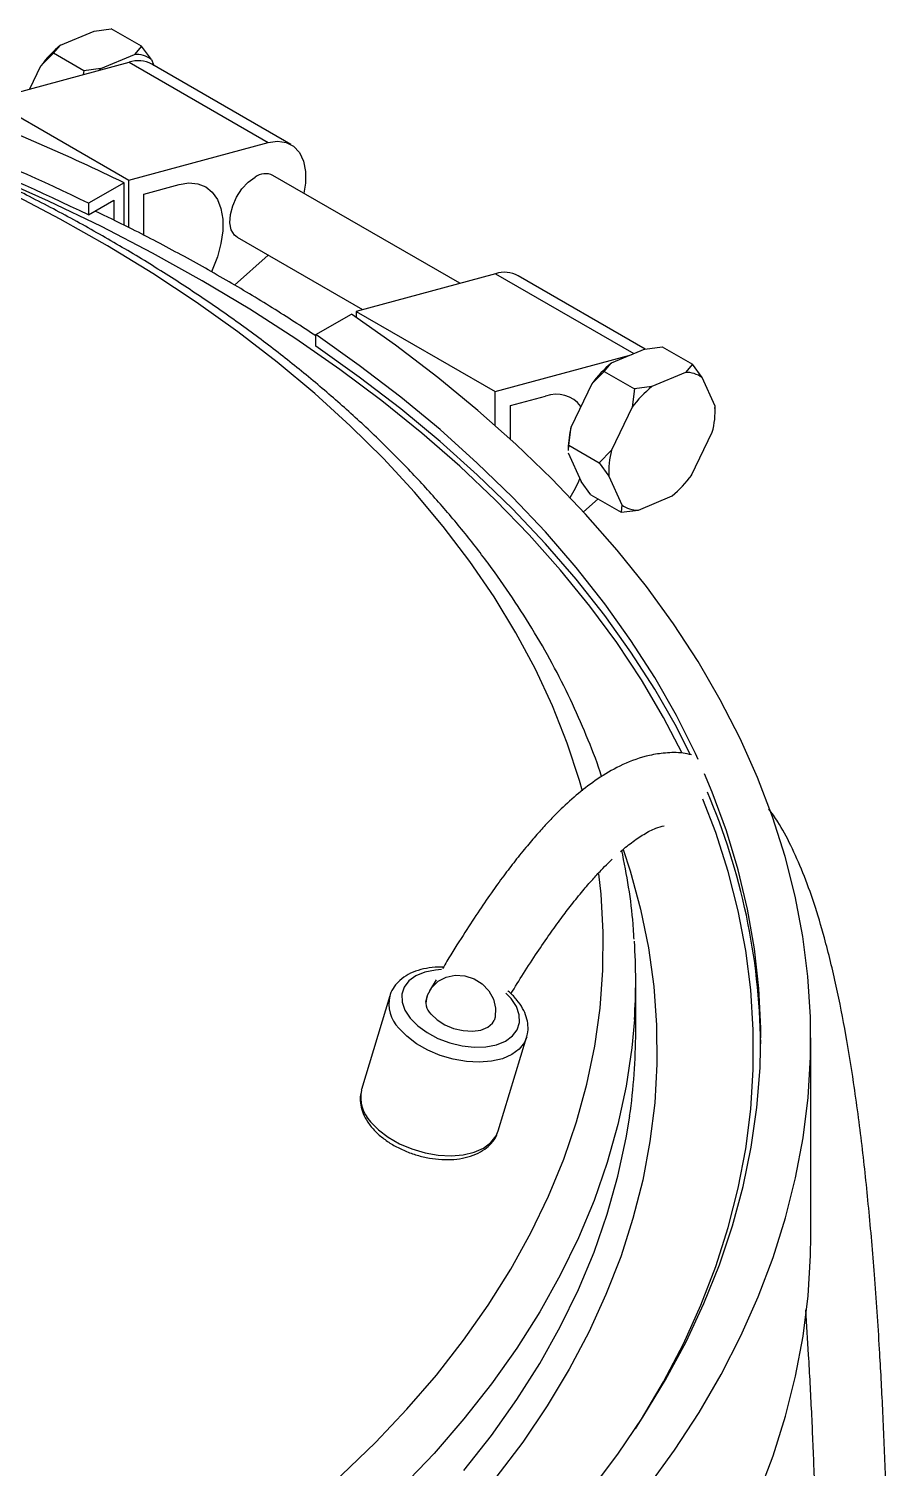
# Model space of a CAD drawing. Header units: millimetres. Extents: x 0 to 6631, y 0 to 4689.
# Drawn here: x 4772.5 to 4893.2, y 3572.3 to 3773.6 of the extents above; entities that cross this region are included whole.
import ezdxf

# ---------------------------------------------------------------- set-up
doc = ezdxf.new("R2010")
doc.units = ezdxf.units.MM
doc.header["$LTSCALE"] = 13
doc.layers.add('几何体', color=7, linetype='Continuous')

msp = doc.modelspace()

# ---------------------------------------------------------------- linework, layer by layer
at = {"layer": '几何体'}
for p, q in [((4776.95, 3771.34), (4781.65, 3773.33)), ((4781.65, 3773.33), (4784.05, 3773.64)), ((4788.29, 3771.19), (4784.05, 3773.64)), ((4774.21, 3768.45), (4775.96, 3770.21)), ((4775.96, 3770.21), (4776.95, 3771.34)), ((4780.2, 3767.76), (4775.96, 3770.21)), ((4782.6, 3768.07), (4787.3, 3770.06)), ((4788.29, 3771.19), (4787.3, 3770.06)), ((4789.66, 3769.33), (4788.29, 3771.19)), ((4767.05, 3763.7), (4786.55, 3768.97)), ((4772.65, 3765.22), (4774.21, 3768.45)), ((4782.6, 3768.07), (4780.2, 3767.76)), ((4782.6, 3768.07), (4782.3, 3767.82)), ((4786.55, 3768.97), (4806, 3757.74)), ((4789.66, 3769.33), (4790.02, 3768.52)), ((4809.18, 3757.46), (4789.73, 3768.69)), ((4780.2, 3767.76), (4780.13, 3767.24)), ((4767.05, 3763.7), (4786.5, 3752.48)), ((4786.5, 3752.48), (4806, 3757.74)), ((4785.84, 3752.1), (4780.87, 3749.23)), ((4785.84, 3746.17), (4785.84, 3752.1)), ((4786.5, 3745.84), (4786.5, 3752.48)), ((4788.62, 3750.52), (4793.56, 3751.85)), ((4832.84, 3738.03), (4806.68, 3753.13)), ((4788.62, 3744.74), (4788.62, 3750.52)), ((4780.87, 3747.6), (4784.42, 3749.65)), ((4780.87, 3749.23), (4780.87, 3747.6)), ((4784.42, 3749.65), (4784.42, 3746.86)), ((4801.68, 3744.47), (4819.21, 3734.35)), ((4806, 3741.96), (4801.28, 3737.79)), ((4837.82, 3739.37), (4818.32, 3734.11)), ((4837.82, 3739.37), (4857.19, 3728.19)), ((4858.76, 3728.84), (4841, 3739.09)), ((4812.69, 3730.86), (4817.66, 3733.73)), ((4818.32, 3734.11), (4818.32, 3733.28)), ((4818.32, 3734.11), (4837.77, 3722.88)), ((4812.69, 3729.23), (4812.69, 3730.86)), ((4837.77, 3722.88), (4856.82, 3728.03)), ((4858.72, 3728.84), (4854.02, 3726.84)), ((4858.72, 3728.84), (4861.13, 3729.15)), ((4861.13, 3729.15), (4865.37, 3726.7)), ((4851.28, 3723.95), (4853.03, 3725.71)), ((4853.03, 3725.71), (4854.02, 3726.84)), ((4853.03, 3725.71), (4857.27, 3723.27)), ((4865.37, 3726.7), (4864.38, 3725.57)), ((4866.73, 3724.84), (4865.37, 3726.7)), ((4851.28, 3723.95), (4848.39, 3717.94)), ((4864.38, 3725.57), (4859.68, 3723.58)), ((4868.54, 3720.83), (4866.73, 3724.84)), ((4837.77, 3718.15), (4837.77, 3722.88)), ((4839.89, 3720.92), (4844.83, 3722.26)), ((4857.27, 3723.27), (4856.94, 3720.69)), ((4859.68, 3723.58), (4857.27, 3723.27)), ((4839.89, 3716.25), (4839.89, 3720.92)), ((4856.94, 3720.69), (4854.05, 3714.68)), ((4868.52, 3720.52), (4868.54, 3720.83)), ((4868.56, 3720.25), (4868.56, 3720.47)), ((4848.06, 3715.37), (4848.39, 3717.94)), ((4865.26, 3711.2), (4868.15, 3717.21)), ((4847.98, 3714.9), (4847.98, 3714.68)), ((4848, 3714.33), (4849.81, 3710.31)), ((4848.02, 3714.64), (4848.06, 3715.37)), ((4848.06, 3715.37), (4852.3, 3712.92)), ((4854.05, 3714.68), (4852.3, 3712.92)), ((4852.3, 3712.92), (4853.66, 3711.06)), ((4851.17, 3708.45), (4849.81, 3710.31)), ((4853.66, 3711.06), (4855.47, 3707.04)), ((4852.18, 3707.87), (4850.14, 3706.06)), ((4851.17, 3708.45), (4855.42, 3706)), ((4857.82, 3706.31), (4862.52, 3708.31)), ((4855.47, 3707.04), (4855.42, 3706)), ((4855.42, 3706), (4857.82, 3706.31)), ((4829.5, 3640.59), (4828.6, 3639.06)), ((4857.43, 3633.28), (4857.43, 3640.51)), ((4823.02, 3638.33), (4819.07, 3625.25)), ((4838.21, 3619.46), (4842.17, 3632.54)), ((4881.93, 3604.7), (4881.93, 3632.47)), ((4819.07, 3625.25), (4819.04, 3625.14))]:
    msp.add_line(p, q, dxfattribs=at)
at = {"layer": '几何体', "flags": 128}
for points in [[(4806, 3757.74), (4807.33, 3757.93), (4808.53, 3757.75), (4809.56, 3757.21), (4810.37, 3756.32), (4810.93, 3755.13), (4811.21, 3753.69), (4811.21, 3752.04), (4811.01, 3750.63)], [(4849.97, 3666.98), (4849.55, 3668.47), (4847.85, 3673.71), (4845.8, 3678.9), (4843.41, 3684.05), (4840.68, 3689.14), (4837.62, 3694.17), (4834.23, 3699.13), (4830.51, 3704.01), (4826.48, 3708.8), (4822.13, 3713.51), (4817.48, 3718.11), (4812.52, 3722.61), (4807.28, 3726.99), (4801.74, 3731.26), (4795.93, 3735.4), (4789.85, 3739.41), (4783.51, 3743.29), (4776.92, 3747.02), (4770.09, 3750.61), (4763.03, 3754.04), (4759.92, 3755.47)], [(4863.94, 3672.32), (4861.33, 3677.31), (4858.22, 3682.57), (4854.78, 3687.76), (4851.02, 3692.87), (4846.93, 3697.91), (4842.53, 3702.85), (4837.82, 3707.69), (4832.81, 3712.44), (4827.5, 3717.07), (4821.9, 3721.59), (4816.01, 3725.99), (4809.86, 3730.26), (4803.43, 3734.4), (4796.75, 3738.4), (4789.82, 3742.25), (4782.66, 3745.96), (4775.26, 3749.51), (4767.64, 3752.91), (4762.08, 3755.23)], [(4793.56, 3751.85), (4794.91, 3752.07), (4796.16, 3751.96), (4797.26, 3751.53), (4798.18, 3750.79), (4798.9, 3749.77), (4799.39, 3748.5), (4799.64, 3747.01), (4799.64, 3745.36), (4799.39, 3743.58), (4798.9, 3741.74), (4798.18, 3739.89), (4798.08, 3739.66)], [(4801.68, 3744.47), (4801.29, 3744.78), (4800.85, 3745.51), (4800.65, 3746.49), (4800.72, 3747.64), (4801.04, 3748.87), (4801.59, 3750.1), (4802.34, 3751.23), (4803.22, 3752.18), (4804.18, 3752.89)], [(4859.1, 3569.55), (4862.86, 3574.76), (4866.29, 3580.04), (4869.39, 3585.38), (4872.16, 3590.79), (4874.58, 3596.25), (4876.67, 3601.76), (4878.41, 3607.31), (4879.81, 3612.9), (4880.85, 3618.5), (4881.55, 3624.13), (4881.89, 3629.76), (4881.88, 3635.4), (4881.52, 3641.04), (4880.81, 3646.66), (4879.75, 3652.27), (4878.35, 3657.85), (4876.59, 3663.4), (4874.49, 3668.91), (4872.05, 3674.37), (4869.27, 3679.77), (4866.15, 3685.12), (4862.71, 3690.4), (4858.93, 3695.6), (4854.84, 3700.72), (4850.43, 3705.75), (4845.7, 3710.69), (4840.68, 3715.52), (4835.35, 3720.25), (4829.74, 3724.86), (4823.84, 3729.36), (4817.66, 3733.73), (4817.66, 3733.73)], [(4866.18, 3671.41), (4865.79, 3672.25), (4863.12, 3677.59), (4860.11, 3682.87), (4856.77, 3688.08), (4853.1, 3693.21), (4849.11, 3698.27), (4844.81, 3703.24), (4840.19, 3708.11), (4835.27, 3712.89), (4830.06, 3717.56), (4824.55, 3722.11), (4818.76, 3726.55), (4812.69, 3730.86)], [(4865.07, 3672.13), (4863.12, 3675.96), (4860.11, 3681.23), (4856.77, 3686.44), (4853.1, 3691.58), (4849.11, 3696.63), (4844.81, 3701.6), (4840.19, 3706.48), (4835.27, 3711.25), (4830.06, 3715.92), (4824.55, 3720.48), (4818.76, 3724.92), (4812.69, 3729.23)], [(4851.1, 3569.13), (4854.93, 3574.22), (4858.44, 3579.4), (4861.62, 3584.64), (4864.47, 3589.95), (4866.98, 3595.31), (4869.15, 3600.72), (4870.98, 3606.18), (4872.46, 3611.67), (4873.6, 3617.18), (4874.39, 3622.72), (4874.83, 3628.27), (4874.92, 3633.83), (4874.66, 3639.38), (4874.05, 3644.92), (4873.09, 3650.45), (4871.78, 3655.96), (4870.13, 3661.43), (4868.13, 3666.86), (4867.07, 3669.41)], [(4857.38, 3577.78), (4858.22, 3579.1), (4861.33, 3584.36), (4864.1, 3589.68), (4866.54, 3595.05), (4868.63, 3600.48), (4870.38, 3605.94), (4871.78, 3611.44), (4872.83, 3616.96), (4873.53, 3622.5), (4873.89, 3628.06), (4873.89, 3633.61), (4873.53, 3639.17), (4872.83, 3644.71), (4871.78, 3650.23), (4870.38, 3655.73), (4868.63, 3661.19), (4866.84, 3665.87)], [(4855.69, 3658.8), (4856.65, 3655.82), (4858.11, 3650.46), (4859.21, 3645.06), (4859.96, 3639.65), (4860.36, 3634.23), (4860.41, 3628.8), (4860.1, 3623.37), (4859.43, 3617.96), (4858.42, 3612.56), (4857.05, 3607.19), (4855.34, 3601.85), (4853.27, 3596.55), (4850.87, 3591.3), (4848.12, 3586.11), (4845.04, 3580.98), (4841.62, 3575.92), (4837.88, 3570.94)], [(4781.89, 3546.27), (4788.29, 3550.11), (4794.44, 3554.09), (4800.32, 3558.2), (4805.92, 3562.44), (4811.24, 3566.8), (4816.27, 3571.27), (4821, 3575.84), (4825.42, 3580.52), (4829.54, 3585.29), (4833.33, 3590.15), (4836.8, 3595.09), (4839.95, 3600.1), (4842.76, 3605.18), (4845.23, 3610.31), (4847.37, 3615.5), (4849.16, 3620.73), (4850.6, 3625.99), (4851.7, 3631.29), (4852.44, 3636.6), (4852.84, 3641.92), (4852.88, 3647.25), (4852.58, 3652.58), (4852.27, 3655.42)], [(4830.25, 3642.01), (4829.4, 3641.96), (4827.93, 3641.67), (4826.67, 3641.16), (4825.69, 3640.46), (4825.02, 3639.58), (4824.7, 3638.57), (4824.75, 3637.48), (4825.14, 3636.35), (4825.88, 3635.22)], [(4828.08, 3637.47), (4828.31, 3638.43), (4828.9, 3639.52), (4829.79, 3640.39), (4830.92, 3640.98), (4832.19, 3641.24), (4833.52, 3641.16), (4834.81, 3640.74), (4835.96, 3640.01), (4836.89, 3639.03), (4837.52, 3637.86), (4837.82, 3636.61), (4837.75, 3635.35), (4837.62, 3634.88)], [(4825.88, 3635.22), (4826.93, 3634.16), (4828.24, 3633.21), (4829.76, 3632.4), (4831.42, 3631.77), (4833.14, 3631.36), (4834.85, 3631.17), (4836.48, 3631.23), (4837.96, 3631.51), (4839.22, 3632.02), (4840.2, 3632.73), (4840.86, 3633.6), (4841.18, 3634.61), (4841.14, 3635.7), (4840.74, 3636.84), (4840, 3637.96), (4839.27, 3638.74)], [(4857.25, 3635.02), (4856.89, 3631.07), (4856.09, 3625.69), (4854.95, 3620.34), (4853.45, 3615.01), (4851.6, 3609.72), (4849.41, 3604.47), (4846.88, 3599.28), (4844.01, 3594.14), (4840.8, 3589.07), (4837.26, 3584.08), (4833.4, 3579.16), (4829.22, 3574.33), (4824.73, 3569.6), (4819.93, 3564.97), (4814.82, 3560.45), (4809.43, 3556.04), (4803.75, 3551.75), (4797.79, 3547.59), (4791.57, 3543.57), (4785.09, 3539.68)], [(4828.79, 3635.79), (4829.63, 3634.98), (4830.71, 3634.3), (4831.96, 3633.78), (4833.28, 3633.48), (4834.58, 3633.4), (4835.75, 3633.56), (4836.72, 3633.95), (4837.41, 3634.53), (4837.62, 3634.88)], [(4842.19, 3632.61), (4841.86, 3631.82), (4841.13, 3630.89), (4840.09, 3630.12), (4838.79, 3629.55), (4837.25, 3629.19), (4835.55, 3629.05), (4833.75, 3629.15), (4831.9, 3629.47), (4830.08, 3630.01), (4828.34, 3630.74), (4826.77, 3631.65), (4825.4, 3632.69), (4824.29, 3633.83)], [(4833.4, 3571.94), (4837.26, 3576.85), (4840.8, 3581.85), (4844.01, 3586.92), (4846.88, 3592.05), (4849.41, 3597.25), (4851.6, 3602.49), (4853.45, 3607.79), (4854.95, 3613.11), (4856.09, 3618.47), (4856.59, 3621.51)], [(4820.34, 3620.74), (4821.44, 3619.6), (4822.81, 3618.56), (4824.39, 3617.66), (4826.12, 3616.92), (4827.95, 3616.39), (4829.79, 3616.06), (4831.6, 3615.97), (4833.3, 3616.1), (4834.83, 3616.47), (4836.14, 3617.04), (4837.18, 3617.81), (4837.9, 3618.74), (4838.21, 3619.46)], [(4816.84, 3502.89), (4817.92, 3503.62), (4824.09, 3508), (4829.97, 3512.5), (4835.58, 3517.12), (4840.89, 3521.85), (4845.91, 3526.69), (4850.61, 3531.63), (4855.01, 3536.66), (4859.1, 3541.79), (4862.86, 3546.99), (4866.29, 3552.27), (4869.39, 3557.62), (4872.16, 3563.03), (4874.58, 3568.49), (4876.67, 3574), (4878.41, 3579.55), (4879.81, 3585.13), (4880.85, 3590.74), (4881.55, 3596.37), (4881.89, 3602), (4881.93, 3604.7)]]:
    msp.add_lwpolyline(points, dxfattribs=at)
at = {"layer": '几何体'}
for centre, radius, start, end in [((4786.75, 3759.29), 15.53, 129.1501, 143.8828), ((4787.42, 3766.3), 3.77, 53.6993, 91.8067), ((4787.81, 3765.11), 4.06, 61.8156, 108.1249), ((4649.15, 3471.43), 312.18, 64.0328, 68.8303), ((4649.55, 3478.68), 300.74, 64.1078, 68.239), ((4649.41, 3476.74), 301.07, 64.1092, 68.3547), ((4805.64, 3750.87), 2.49, 65.381, 125.9294), ((4839.08, 3735.51), 4.06, 61.8156, 108.1249), ((4863.83, 3714.8), 15.53, 129.1501, 143.8828), ((4864.5, 3721.8), 3.77, 53.6993, 91.8067), ((4846.3, 3718.14), 4.38, 37.6466, 109.708), ((4869.48, 3711.53), 15.53, 129.1501, 143.8828), ((4856.68, 3720.27), 11.87, 345.038, 2.6715), ((4860.48, 3714.78), 12.49, 165.3221, 179.4308), ((4865.52, 3711.61), 11.87, 165.038, 182.6715), ((4831.28, 3718.46), 19.91, 328.5077, 337.105), ((4852.72, 3720.35), 15.53, 309.1501, 323.8828), ((4857.7, 3710.08), 3.77, 233.6993, 271.8067), ((4782.23, 3630.4), 92.7, 0.7749, 23.1603), ((4775.04, 3640.51), 82.39, 356.1799, 3.8175), ((4827.81, 3637.25), 4.91, 167.0033, 224.1394), ((4830.34, 3637.43), 2.26, 157.0556, 226.5601), ((4774.57, 3633.3), 82.86, 351.8163, 359.9867), ((4823.9, 3624.18), 4.95, 168.8991, 223.9994)]:
    msp.add_arc(centre, radius, start, end, dxfattribs=at)
for points, knots in [([(4852.67, 3669.03), (4852.67, 3669.03), (4852.14, 3670.75), (4850.81, 3674.15), (4848.64, 3679.21), (4846.14, 3684.22), (4843.33, 3689.17), (4840.23, 3694.06), (4836.82, 3698.89), (4833.12, 3703.64), (4829.13, 3708.3), (4824.86, 3712.88), (4820.31, 3717.36), (4815.49, 3721.74), (4810.4, 3726.02), (4805.06, 3730.18), (4799.46, 3734.22), (4793.63, 3738.14), (4787.56, 3741.93), (4781.26, 3745.59), (4774.75, 3749.12), (4768.01, 3752.48), (4763.15, 3754.81), (4760.48, 3755.96), (4760.18, 3756.08)], [0, 0, 0, 0, 0.000061, 0.049029, 0.098101, 0.147284, 0.196579, 0.245984, 0.295492, 0.345094, 0.39478, 0.444537, 0.494354, 0.54422, 0.594124, 0.644056, 0.694009, 0.743974, 0.793947, 0.843921, 0.893892, 0.943858, 0.993817, 1, 1, 1, 1]), ([(4812.69, 3730.68), (4810.67, 3731.99), (4806.59, 3734.66), (4800.15, 3738.5), (4793.46, 3742.25), (4787.35, 3745.46), (4783.38, 3747.37), (4781.8, 3748.13)], [0, 0, 0, 0, 0.210849, 0.426197, 0.641539, 0.856865, 1, 1, 1, 1]), ([(4865.24, 3672.06), (4864.84, 3672.15), (4863.58, 3672.43), (4861.61, 3672.36), (4858.73, 3671.94), (4855.64, 3670.81), (4852.49, 3669.02), (4849.75, 3666.99), (4847.73, 3665.2), (4846.21, 3663.72), (4845.05, 3662.52), (4843.71, 3661.05), (4842.19, 3659.27), (4840.58, 3657.28), (4838.91, 3655.08), (4837.16, 3652.66), (4835.26, 3649.89), (4833.19, 3646.7), (4831.56, 3644.09), (4830.62, 3642.5), (4830.42, 3642.16)], [0, 0, 0, 0, 0.022323, 0.07083, 0.116356, 0.200416, 0.279316, 0.353898, 0.426125, 0.456324, 0.492373, 0.534808, 0.58417, 0.641085, 0.694805, 0.754742, 0.821423, 0.895428, 0.977396, 1, 1, 1, 1]), ([(4892.8, 3449.4), (4892.79, 3449.64), (4892.77, 3450.67), (4892.75, 3452.84), (4892.73, 3456.11), (4892.73, 3459.94), (4892.74, 3464.34), (4892.78, 3469.12), (4892.83, 3474.27), (4892.88, 3479.76), (4892.94, 3485.18), (4893, 3490.46), (4893.06, 3496.54), (4893.11, 3503.31), (4893.16, 3510.69), (4893.18, 3517.52), (4893.19, 3523.86), (4893.17, 3529.66), (4893.14, 3535.17), (4893.09, 3540.89), (4893.01, 3547.29), (4892.88, 3554.63), (4892.68, 3562.86), (4892.39, 3571.61), (4892.02, 3580.38), (4891.53, 3589.61), (4890.9, 3598.98), (4890.08, 3608.48), (4889.13, 3617.47), (4888.05, 3625.58), (4886.85, 3633.02), (4885.51, 3639.84), (4884.01, 3646.01), (4882.43, 3651.3), (4880.85, 3655.65), (4879.16, 3659.44), (4877.57, 3662.41), (4876.49, 3663.91), (4876.06, 3664.5)], [0, 0, 0, 0, 0.008358, 0.035901, 0.061462, 0.092881, 0.12173, 0.148429, 0.178095, 0.205583, 0.231192, 0.255118, 0.277477, 0.311396, 0.341727, 0.369804, 0.395634, 0.419145, 0.44036, 0.462401, 0.488221, 0.517814, 0.551102, 0.587714, 0.623596, 0.657148, 0.699359, 0.737011, 0.772436, 0.808543, 0.836292, 0.865215, 0.895526, 0.918536, 0.94099, 0.963274, 0.985575, 1, 1, 1, 1]), ([(4855.29, 3658.52), (4855.54, 3658.73), (4856.06, 3659.17), (4857.16, 3660.03), (4858.62, 3661.02), (4860.16, 3661.83), (4861.03, 3662.05), (4861.4, 3662.15)], [0, 0, 0, 0, 0.10921, 0.233167, 0.49883, 0.782844, 1, 1, 1, 1]), ([(4839.97, 3638.63), (4840.56, 3639.58), (4841.77, 3641.57), (4843.59, 3644.34), (4845.35, 3646.92), (4846.95, 3649.12), (4848.49, 3651.15), (4849.96, 3652.97), (4851.34, 3654.58), (4852.52, 3655.86), (4853.44, 3656.8), (4853.96, 3657.29), (4854.15, 3657.48)], [0, 0, 0, 0, 0.128296, 0.267705, 0.392999, 0.505318, 0.605692, 0.716588, 0.811643, 0.892284, 0.959731, 1, 1, 1, 1]), ([(4857.2, 3646.26), (4857.16, 3646.96), (4857.03, 3649.39), (4856.5, 3653.55), (4855.83, 3656.98), (4855.5, 3658.7)], [0, 0, 0, 0, 0.167699, 0.58561, 1, 1, 1, 1]), ([(4830.53, 3642.34), (4830.42, 3642.35), (4829.73, 3642.4), (4828.51, 3642.27), (4826.96, 3641.95), (4825.58, 3641.37), (4824.45, 3640.59), (4823.61, 3639.63), (4823.15, 3638.87), (4823.06, 3638.41), (4823.05, 3638.35)], [0, 0, 0, 0, 0.032162, 0.194251, 0.35778, 0.522607, 0.686279, 0.827805, 0.97931, 1, 1, 1, 1]), ([(4842.16, 3632.64), (4842.2, 3632.76), (4842.38, 3633.26), (4842.39, 3634.21), (4842.17, 3635.41), (4841.65, 3636.61), (4840.84, 3637.77), (4840.11, 3638.59), (4839.6, 3638.98), (4839.52, 3639.04)], [0, 0, 0, 0, 0.056962, 0.231728, 0.406469, 0.586244, 0.773142, 0.965553, 1, 1, 1, 1]), ([(4819.06, 3625.1), (4818.99, 3624.82), (4818.82, 3624.16), (4818.91, 3623.05), (4819.26, 3621.85), (4819.8, 3620.84), (4820.25, 3620.25), (4820.42, 3620.03)], [0, 0, 0, 0, 0.1648577, 0.3922415, 0.6226966, 0.8615553, 1, 1, 1, 1]), ([(4820.42, 3620.03), (4820.6, 3619.83), (4821.12, 3619.23), (4822.16, 3618.33), (4823.57, 3617.4), (4825.15, 3616.62), (4826.83, 3616.02), (4828.56, 3615.61), (4830.3, 3615.41), (4832, 3615.43), (4833.61, 3615.67), (4835.07, 3616.14), (4836.3, 3616.82), (4837.27, 3617.7), (4837.91, 3618.56), (4838.08, 3619.17), (4838.14, 3619.38)], [0, 0, 0, 0, 0.042051, 0.119416, 0.196748, 0.273889, 0.350872, 0.42787, 0.505068, 0.582672, 0.660903, 0.739841, 0.818902, 0.88815, 0.962538, 1, 1, 1, 1]), ([(4881.17, 3594.41), (4881.31, 3592.31), (4881.63, 3587.55), (4882.02, 3580.11), (4882.37, 3571.96), (4882.62, 3564.46), (4882.81, 3557.55), (4882.94, 3551.41), (4883.03, 3545.52), (4883.1, 3540.24), (4883.14, 3535.71), (4883.16, 3531.35), (4883.18, 3526.63), (4883.19, 3521.18), (4883.18, 3515.31), (4883.15, 3509.4), (4883.11, 3503.14), (4883.06, 3496.69), (4882.99, 3490.22), (4882.94, 3485.1), (4882.9, 3481.17), (4882.87, 3478.1), (4882.83, 3474.87), (4882.8, 3471.23), (4882.77, 3467.41), (4882.74, 3463.52), (4882.73, 3459.64), (4882.73, 3456.05), (4882.75, 3452.83), (4882.77, 3450.55), (4882.8, 3449.41), (4882.81, 3449.09)], [0, 0, 0, 0, 0.037277, 0.084853, 0.132314, 0.182411, 0.218071, 0.2552, 0.291519, 0.322836, 0.349043, 0.372519, 0.400602, 0.433523, 0.470353, 0.506435, 0.541207, 0.585635, 0.627612, 0.666612, 0.68866, 0.709728, 0.732607, 0.760693, 0.794349, 0.827058, 0.864522, 0.90742, 0.943703, 0.984035, 1, 1, 1, 1])]:
    msp.add_open_spline(points, degree=3, knots=knots, dxfattribs=at)

doc.saveas('drawing.dxf')
